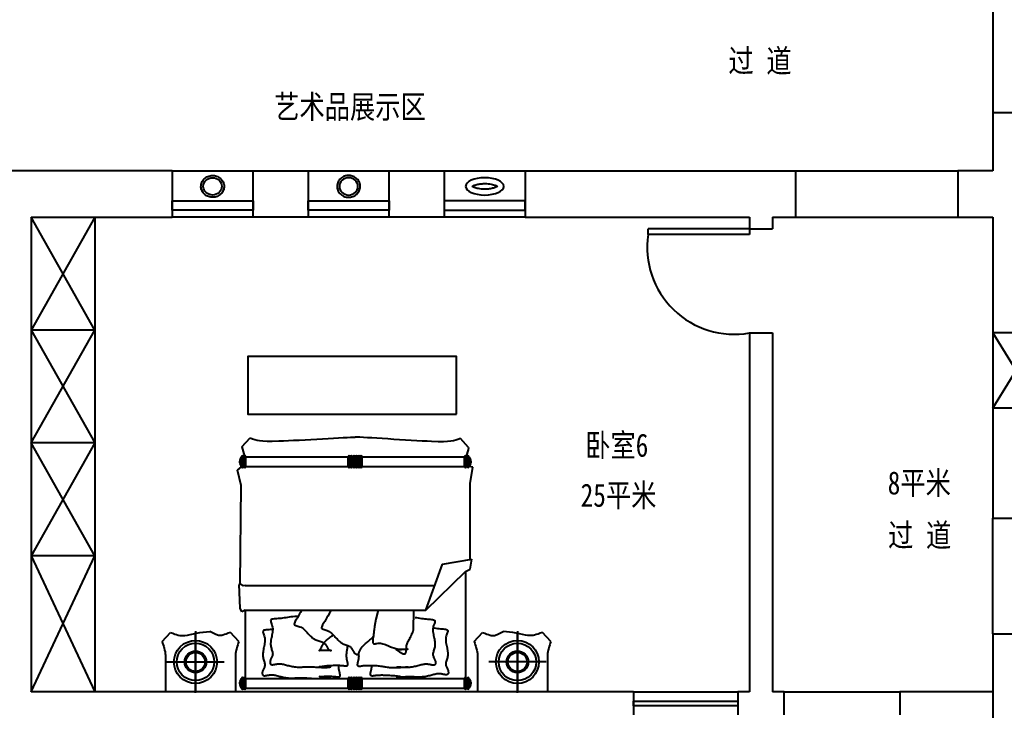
# Model space of a CAD drawing. Header units: millimetres. Extents: x 561810 to 956823, y -438984 to -391712.
# Drawn here: x 938983 to 947484, y -409163 to -403197 of the extents above; entities that cross this region are included whole.
import ezdxf

# ---------------------------------------------------------------- set-up
doc = ezdxf.new("R2010")
doc.units = ezdxf.units.MM
doc.header["$LTSCALE"] = 10
doc.header["$MEASUREMENT"] = 0
doc.layers.get('0').update_dxf_attribs({"linetype": 'CONTINUOUS'})
for name, color, linetype in [('WALL', 7, 'CONTINUOUS'), ('WINDOW', 4, 'CONTINUOUS'), ('填充', 8, 'CONTINUOUS'), ('墙', 7, 'CONTINUOUS')]:
    doc.layers.add(name, color=color, linetype=linetype)
doc.styles.add('12', font='', dxfattribs={"width": 0.8})
doc.styles.get('12').set_extended_font_data('SimSun')

msp = doc.modelspace()

# ---------------------------------------------------------------- linework, layer by layer
at = {"color": 250}
for p, q in [((940298.4, -404502.8), (943348.2, -404502.8)), ((943348.2, -404902.8), (940298.4, -404902.8))]:
    msp.add_line(p, q, dxfattribs=at)
for points in [[(939633.4, -404902.8), (939083.4, -405877.8), (939633.4, -406852.8), (939083.4, -407827.8), (939633.4, -409002.8)], [(939083.4, -409002.8), (939633.4, -407827.8), (939083.4, -406852.8), (939633.4, -405877.8), (939083.4, -404902.8)]]:
    msp.add_lwpolyline(points, dxfattribs=at)
msp.add_ellipse((940648.4, -404637.1), major_axis=(79.9, 0), ratio=0.930527, dxfattribs=at)
at = {"color": 250, "extrusion": (0, 0, -1)}
msp.add_ellipse((941823.3, -404637.1), major_axis=(-79.9, 0), ratio=0.930527, dxfattribs=at)
at = {"color": 250}
for points, knots in [([(942889.4, -404637.1), (942890.9, -404636), (942892.7, -404634.9), (942896.7, -404632.7), (942899, -404631.6), (942905.3, -404628.7), (942909.6, -404626.9), (942919.1, -404623.7), (942924.3, -404622.1), (942935.3, -404619.3), (942941.2, -404618.1), (942953.3, -404616), (942959.7, -404615.1), (942972.6, -404613.7), (942979.2, -404613.3), (942995, -404612.6), (943004.2, -404612.7), (943022.4, -404613.6), (943031.3, -404614.4), (943048.5, -404616.8), (943056.7, -404618.3), (943070.5, -404621.7), (943076.2, -404623.3), (943086.7, -404626.9), (943091.5, -404628.8), (943098.8, -404632.2), (943101.7, -404633.8), (943105.2, -404635.8), (943106.2, -404636.5), (943107.1, -404637.1)], [0.593646, 0.593646, 0.593646, 0.593646, 0.685037, 0.685037, 0.776428, 0.776428, 0.917957, 0.917957, 1.059486, 1.059486, 1.201015, 1.201015, 1.342545, 1.342545, 1.484074, 1.484074, 1.676985, 1.676985, 1.869897, 1.869897, 2.062808, 2.062808, 2.217922, 2.217922, 2.373035, 2.373035, 2.494419, 2.494419, 2.547947, 2.547947, 2.547947, 2.547947]), ([(943107.1, -404637.1), (943105.5, -404638.1), (943103.7, -404639.2), (943099.7, -404641.4), (943097.4, -404642.6), (943091.1, -404645.5), (943086.8, -404647.2), (943077.3, -404650.5), (943072.1, -404652), (943061.1, -404654.8), (943055.3, -404656.1), (943043.1, -404658.2), (943036.8, -404659.1), (943023.8, -404660.4), (943017.2, -404660.9), (943001.4, -404661.5), (942992.2, -404661.5), (942974.1, -404660.6), (942965.1, -404659.8), (942947.9, -404657.4), (942939.7, -404655.8), (942926, -404652.5), (942920.2, -404650.8), (942909.7, -404647.3), (942905, -404645.3), (942897.6, -404641.9), (942894.8, -404640.4), (942891.3, -404638.3), (942890.3, -404637.7), (942889.4, -404637.1)], [3.735238, 3.735238, 3.735238, 3.735238, 3.826629, 3.826629, 3.918021, 3.918021, 4.05955, 4.05955, 4.201079, 4.201079, 4.342608, 4.342608, 4.484137, 4.484137, 4.625666, 4.625666, 4.818578, 4.818578, 5.011489, 5.011489, 5.204401, 5.204401, 5.359514, 5.359514, 5.514628, 5.514628, 5.636012, 5.636012, 5.68954, 5.68954, 5.68954, 5.68954])]:
    msp.add_open_spline(points, degree=3, knots=knots, dxfattribs=at)
at = {"layer": 'WALL'}
for p, q in [((947583.4, -404002.8), (947383.4, -404002.8)), ((947383.4, -404002.8), (947383.4, -404502.8)), ((940298.4, -404502.8), (938203.5, -404502.8)), ((940298.4, -404502.8), (940298.4, -404902.8)), ((943348.2, -404502.8), (945683, -404502.8)), ((943348.2, -404502.8), (943348.2, -404902.8)), ((945683, -404902.8), (945683, -404502.8)), ((947383.4, -404502.8), (947083.2, -404502.8)), ((947083.2, -404502.8), (947083.2, -404902.8)), ((939083.4, -404902.8), (939083.4, -409002.8)), ((939083.4, -404902.8), (940298.4, -404902.8)), ((943348.2, -404902.8), (945283.4, -404902.8)), ((945283.4, -404902.8), (945283.4, -405002.8)), ((945483.4, -404902.8), (945683, -404902.8)), ((945483.4, -404902.8), (945483.4, -405002.8)), ((947083.2, -404902.8), (947383.4, -404902.8)), ((947383.4, -404902.8), (947383.4, -405902.8)), ((945283, -405002.8), (945483.4, -405002.8)), ((945283.4, -405902.8), (945283.4, -409002.8)), ((945283.4, -405902.8), (945483.4, -405902.8)), ((945483.4, -405902.8), (945483.4, -409002.8)), ((947783.2, -405902.8), (947383.4, -405902.8)), ((947383.4, -406552.8), (947383.4, -407502.8)), ((947783.2, -406552.8), (947383.4, -406552.8)), ((947383.4, -407502.8), (947583.4, -407502.8)), ((947383.4, -408502.8), (947383.4, -410902.8)), ((947383.4, -408502.8), (947583.4, -408502.8)), ((944283.4, -409002.8), (939083.4, -409002.8)), ((944283.4, -409002.8), (944283.4, -409202.8)), ((945183.4, -409002.8), (945183.4, -409202.8)), ((945283.4, -409002.8), (945183.4, -409002.8)), ((945583, -409002.8), (945483.4, -409002.8)), ((945583, -409202.8), (945583, -409002.8)), ((947383.4, -409002.8), (946583, -409002.8)), ((946583, -409002.8), (946583, -409202.8))]:
    msp.add_line(p, q, dxfattribs=at)
for points in [[(940998.4, -404502.8), (941473.3, -404502.8), (941473.3, -404902.8), (940998.4, -404902.8)], [(942173.3, -404502.8), (942648.2, -404502.8), (942648.2, -404902.8), (942173.3, -404902.8)]]:
    msp.add_lwpolyline(points, close=True, dxfattribs=at)
at = {"layer": 'WINDOW', "color": 250}
for p, q in [((944408.4, -405052.8), (944408.4, -405002.8)), ((945283.4, -405002.8), (944408.4, -405002.8)), ((945283.4, -405002.8), (945283.4, -405052.8)), ((945283.4, -405052.8), (944408.4, -405052.8))]:
    msp.add_line(p, q, dxfattribs=at)
at = {"layer": 'WINDOW'}
for points in [[(940298.4, -404762.8), (940998.4, -404762.8), (940998.4, -404842.8), (940298.4, -404842.8)], [(941473.3, -404762.8), (942173.3, -404762.8), (942173.3, -404842.8), (941473.3, -404842.8)], [(943348.2, -404762.8), (942648.2, -404762.8), (942648.2, -404842.8), (943348.2, -404842.8)]]:
    msp.add_lwpolyline(points, close=True, dxfattribs=at)
msp.add_lwpolyline([(944283.4, -409082.8), (945183.4, -409082.8), (945183.4, -409122.8), (944283.4, -409122.8), (944283.4, -409082.8)], dxfattribs=at)
at = {"layer": 'WINDOW', "color": 250}
msp.add_arc((945151.9, -405163), 751.3, 171.55942, 280.08023, dxfattribs=at)
at = {"layer": '填充', "color": 250, "ltscale": 0.01}
for p, q in [((939633.4, -404902.8), (939633.4, -409002.8)), ((939633.4, -405877.8), (939083.4, -405877.8)), ((947383.4, -405902.8), (947383.4, -406552.8)), ((940900.7, -406887.4), (940971.7, -406809)), ((942859.1, -406893.6), (942788.1, -406815.1)), ((939633.4, -406852.8), (939083.4, -406852.8)), ((940891.4, -406983.8), (940894.1, -406983.8)), ((940894.1, -407056.9), (940894.1, -406973.3)), ((940894.1, -406973.3), (940899.4, -406973.3)), ((940899.4, -407056.9), (940899.4, -406973.3)), ((940915, -407056.9), (940915, -406973.3)), ((940915, -406973.3), (940920.2, -406973.3)), ((940915.9, -406969.7), (940921.1, -406969.7)), ((940920.2, -407056.9), (940920.2, -406973.3)), ((940935.9, -407056.9), (940935.9, -406973.3)), ((940935.9, -406973.3), (941820.3, -406973.3)), ((941820.3, -407056.9), (941820.3, -406973.3)), ((941836, -406973.3), (941841.2, -406973.3)), ((941836, -406973.3), (941841.2, -406973.3)), ((941836, -407056.9), (941836, -406973.3)), ((941841.2, -407056.9), (941841.2, -406973.3)), ((941856.9, -406973.3), (941862.1, -406973.3)), ((941856.9, -406973.3), (941862.1, -406973.3)), ((941856.9, -407056.9), (941856.9, -406973.3)), ((941862.1, -407056.9), (941862.1, -406973.3)), ((941877.8, -406973.3), (941883, -406973.3)), ((941877.8, -407056.9), (941877.8, -406973.3)), ((941883, -407056.9), (941883, -406973.3)), ((941898.7, -406973.3), (941903.9, -406973.3)), ((941898.7, -406973.3), (941903.9, -406973.3)), ((941898.7, -407056.9), (941898.7, -406973.3)), ((941903.9, -407056.9), (941903.9, -406973.3)), ((941919.6, -406973.3), (941924.8, -406973.3)), ((941919.6, -406973.3), (941924.8, -406973.3)), ((941919.6, -407056.9), (941919.6, -406973.3)), ((941924.8, -407056.9), (941924.8, -406973.3)), ((941940.5, -407056.9), (941940.5, -406973.3)), ((941940.5, -406973.3), (942824.9, -406973.3)), ((942824.9, -407056.9), (942824.9, -406973.3)), ((942840.6, -406973.3), (942845.8, -406973.3)), ((942845.8, -406973.3), (942840.6, -406973.3)), ((942840.6, -407056.9), (942840.6, -406973.3)), ((942845.8, -407056.9), (942845.8, -406973.3)), ((942861.4, -406973.3), (942866.7, -406973.3)), ((942861.4, -407056.9), (942861.4, -406973.3)), ((942866.7, -406973.3), (942861.4, -406973.3)), ((942866.7, -407056.9), (942866.7, -406973.3)), ((942869.4, -406983.8), (942866.7, -406983.8)), ((940863.8, -407088.9), (940899.6, -407059)), ((940891.4, -407046.4), (940894.1, -407046.4)), ((940894.1, -407056.9), (940899.4, -407056.9)), ((940915, -407056.9), (940920.2, -407056.9)), ((940915, -407056.9), (940920.2, -407056.9)), ((940935.9, -407056.9), (941820.3, -407056.9)), ((941836, -407056.9), (941841.2, -407056.9)), ((941836, -407056.9), (941841.2, -407056.9)), ((941856.9, -407056.9), (941862.1, -407056.9)), ((941856.9, -407056.9), (941862.1, -407056.9)), ((941877.8, -407056.9), (941883, -407056.9)), ((941877.8, -407056.9), (941883, -407056.9)), ((941898.7, -407056.9), (941903.9, -407056.9)), ((941898.7, -407056.9), (941903.9, -407056.9)), ((941919.6, -407056.9), (941924.8, -407056.9)), ((941919.6, -407056.9), (941924.8, -407056.9)), ((941940.5, -407056.9), (942824.9, -407056.9)), ((942840.6, -407056.9), (942845.8, -407056.9)), ((942845.8, -407056.9), (942840.6, -407056.9)), ((942845.8, -407056.9), (942840.6, -407056.9)), ((942861.4, -407056.9), (942866.7, -407056.9)), ((942866.7, -407056.9), (942861.4, -407056.9)), ((942869.4, -407046.4), (942866.7, -407046.4)), ((942895.6, -407063.6), (942866.7, -407056.9)), ((942871.2, -407204.1), (942895.6, -407063.6)), ((940894.1, -407221.5), (940863.8, -407088.9)), ((940887.8, -408072.4), (940894.1, -407221.5)), ((942871.2, -407861.1), (942871.2, -407204.1)), ((939633.4, -407827.8), (939083.4, -407827.8)), ((942488.4, -408298.7), (942634.2, -407899.7)), ((942634.2, -407899.7), (942888.2, -407858.3)), ((942871.2, -407943.3), (942888.2, -407858.3)), ((942488.4, -408298.7), (942830.9, -407962.4)), ((942830.9, -407962.4), (942871.2, -407943.3)), ((942830.9, -407962.4), (942830.9, -408880)), ((940887.8, -408072.4), (940879.1, -408075.1)), ((940886.5, -408281.7), (940879.1, -408075.1)), ((940893.7, -408077.2), (940887.1, -408072.7)), ((940912.4, -408086.5), (940893.7, -408077.2)), ((940928.9, -408085.8), (940912.4, -408086.5)), ((940928.9, -408085.8), (942566.2, -408085.8)), ((940901.7, -408312), (940886.5, -408281.7)), ((940928.9, -408298.7), (940901.7, -408312)), ((940928.9, -408298.7), (940928.9, -408879.8)), ((940928.9, -408298.7), (942488.4, -408298.7)), ((940213.5, -408567.8), (940284.5, -408489.4)), ((940501.1, -408478.8), (940501.1, -408999)), ((940501.1, -409010.9), (940501.1, -408490.8)), ((940874.2, -408567.8), (940803.2, -408489.4)), ((942907.5, -408567.8), (942978.5, -408489.4)), ((943280.6, -408478.8), (943280.6, -408999)), ((943280.6, -409010.9), (943280.6, -408490.8)), ((943568.2, -408567.8), (943497.2, -408489.4)), ((940241.7, -408687.1), (940241.7, -409002.8)), ((940846, -408687.1), (940846, -409002.8)), ((942935.7, -408687.1), (942935.7, -409002.8)), ((943540, -408687.1), (943540, -409002.8)), ((940254.2, -408744.9), (940748, -408744.9)), ((943527.5, -408744.9), (943033.7, -408744.9)), ((940891.4, -408898), (940894.1, -408898)), ((940894.1, -408971.1), (940894.1, -408887.6)), ((940894.1, -408887.6), (940899.4, -408887.6)), ((940899.4, -408971.1), (940899.4, -408887.6)), ((940915, -408971.1), (940915, -408887.6)), ((940915, -408887.6), (940920.2, -408887.6)), ((940920.2, -408971.1), (940920.2, -408887.6)), ((940935.9, -408971.1), (940935.9, -408887.6)), ((940935.9, -408887.6), (941820.3, -408887.6)), ((941820.3, -408971.1), (941820.3, -408887.6)), ((941836, -408971.1), (941836, -408887.6)), ((941836, -408887.6), (941841.2, -408887.6)), ((941836, -408887.6), (941841.2, -408887.6)), ((941841.2, -408971.1), (941841.2, -408887.6)), ((941856.9, -408971.1), (941856.9, -408887.6)), ((941856.9, -408887.6), (941862.1, -408887.6)), ((941856.9, -408887.6), (941862.1, -408887.6)), ((941862.1, -408971.1), (941862.1, -408887.6)), ((941877.8, -408971.1), (941877.8, -408887.6)), ((941877.8, -408887.6), (941883, -408887.6)), ((941883, -408971.1), (941883, -408887.6)), ((941898.7, -408971.1), (941898.7, -408887.6)), ((941898.7, -408887.6), (941903.9, -408887.6)), ((941898.7, -408887.6), (941903.9, -408887.6)), ((941903.9, -408971.1), (941903.9, -408887.6)), ((941919.6, -408971.1), (941919.6, -408887.6)), ((941919.6, -408887.6), (941924.8, -408887.6)), ((941919.6, -408887.6), (941924.8, -408887.6)), ((941924.8, -408971.1), (941924.8, -408887.6)), ((941940.5, -408971.1), (941940.5, -408887.6)), ((941940.5, -408887.6), (942824.9, -408887.6)), ((942824.9, -408971.1), (942824.9, -408887.6)), ((942840.6, -408971.1), (942840.6, -408887.6)), ((942840.6, -408887.6), (942845.8, -408887.6)), ((942845.8, -408887.6), (942840.6, -408887.6)), ((942845.8, -408971.1), (942845.8, -408887.6)), ((942861.4, -408971.1), (942861.4, -408887.6)), ((942861.4, -408887.6), (942866.7, -408887.6)), ((942866.7, -408887.6), (942861.4, -408887.6)), ((942866.7, -408971.1), (942866.7, -408887.6)), ((942869.4, -408898), (942866.7, -408898)), ((940891.4, -408960.7), (940894.1, -408960.7)), ((940894.1, -408971.1), (940899.4, -408971.1)), ((940915, -408971.1), (940920.2, -408971.1)), ((940915, -408971.1), (940920.2, -408971.1)), ((940935.9, -408971.1), (941820.3, -408971.1)), ((941836, -408971.1), (941841.2, -408971.1)), ((941836, -408971.1), (941841.2, -408971.1)), ((941856.9, -408971.1), (941862.1, -408971.1)), ((941856.9, -408971.1), (941862.1, -408971.1)), ((941877.8, -408971.1), (941883, -408971.1)), ((941877.8, -408971.1), (941883, -408971.1)), ((941898.7, -408971.1), (941903.9, -408971.1)), ((941898.7, -408971.1), (941903.9, -408971.1)), ((941919.6, -408971.1), (941924.8, -408971.1)), ((941919.6, -408971.1), (941924.8, -408971.1)), ((941940.5, -408971.1), (942824.9, -408971.1)), ((942840.6, -408971.1), (942845.8, -408971.1)), ((942845.8, -408971.1), (942840.6, -408971.1)), ((942845.8, -408971.1), (942840.6, -408971.1)), ((942861.4, -408971.1), (942866.7, -408971.1)), ((942866.7, -408971.1), (942861.4, -408971.1)), ((942869.4, -408960.7), (942866.7, -408960.7))]:
    msp.add_line(p, q, dxfattribs=at)
msp.add_lwpolyline([(942753.6, -406605.2), (942753.6, -406105.2), (940953.6, -406105.2), (940953.6, -406605.2), (942753.6, -406605.2)], dxfattribs=at)
msp.add_circle((943280.6, -408744.9), 185.9, dxfattribs=at)
for centre, radius, start, end in [((940933.2, -407015.1), 52.2, 143.1301, 216.8699), ((940907.2, -406973.3), 7.83, 0, 180), ((940928.1, -406973.3), 7.83, 0, 180), ((941828.2, -406973.3), 7.83, 0, 180), ((941849.1, -406973.3), 7.83, 0, 180), ((941870, -406973.3), 7.83, 0, 180), ((941890.8, -406973.3), 7.83, 0, 180), ((941911.7, -406973.3), 7.83, 0, 180), ((941932.6, -406973.3), 7.83, 0, 180), ((942832.7, -406973.3), 7.83, 0, 180), ((942853.6, -406973.3), 7.83, 0, 180), ((942827.6, -407015.1), 52.2, 323.1301, 36.8699), ((940907.2, -407056.9), 7.83, 180, 0), ((940928.1, -407056.9), 7.83, 180, 0), ((941828.2, -407056.9), 7.83, 180, 0), ((941849.1, -407056.9), 7.83, 180, 0), ((941870, -407056.9), 7.83, 180, 0), ((941890.8, -407056.9), 7.83, 180, 0), ((941911.7, -407056.9), 7.83, 180, 0), ((941932.6, -407056.9), 7.83, 180, 0), ((942832.7, -407056.9), 7.83, 180, 0), ((942853.6, -407056.9), 7.83, 180, 0), ((940933.2, -408929.4), 52.2, 143.1301, 216.8699), ((940907.2, -408887.6), 7.83, 0, 180), ((940928.1, -408887.6), 7.83, 0, 180), ((941828.2, -408887.6), 7.83, 0, 180), ((941849.1, -408887.6), 7.83, 0, 180), ((941870, -408887.6), 7.83, 0, 180), ((941890.8, -408887.6), 7.83, 0, 180), ((941911.7, -408887.6), 7.83, 0, 180), ((941932.6, -408887.6), 7.83, 0, 180), ((942832.7, -408887.6), 7.83, 0, 180), ((942853.6, -408887.6), 7.83, 0, 180), ((942827.6, -408929.4), 52.2, 323.1301, 36.8699), ((940907.2, -408971.1), 7.83, 180, 0), ((940928.1, -408971.1), 7.83, 180, 0), ((941828.2, -408971.1), 7.83, 180, 0), ((941849.1, -408971.1), 7.83, 180, 0), ((941870, -408971.1), 7.83, 180, 0), ((941890.8, -408971.1), 7.83, 180, 0), ((941911.7, -408971.1), 7.83, 180, 0), ((941932.6, -408971.1), 7.83, 180, 0), ((942832.7, -408971.1), 7.83, 180, 0), ((942853.6, -408971.1), 7.83, 180, 0)]:
    msp.add_arc(centre, radius, start, end, dxfattribs=at)
at = {"layer": '填充', "color": 142, "ltscale": 0.01, "extrusion": (0, 0, -1)}
msp.add_ellipse((942998.2, -404637.1), major_axis=(-164.8, 0), ratio=0.450879, dxfattribs=at)
at = {"layer": '填充', "color": 250, "ltscale": 0.01}
msp.add_ellipse((940501.1, -408744.9), major_axis=(131.4, -131.4), ratio=1, start_param=1.57079632679484, end_param=7.853981633974424, dxfattribs=at)
at = {"layer": '填充', "color": 142, "ltscale": 0.01}
for points in [[(940748.3, -404637.1), (940748.3, -404633.2), (940748, -404629.2), (940746.6, -404619.1), (940745.2, -404613), (940740.9, -404601.1), (940738.2, -404595.4), (940731.6, -404584.6), (940727.8, -404579.5), (940719.1, -404570.2), (940714.3, -404566), (940704, -404558.5), (940698.4, -404555.2), (940686.8, -404549.8), (940680.7, -404547.6), (940668.2, -404544.4), (940661.8, -404543.4), (940649, -404542.6), (940642.5, -404542.7), (940629.6, -404544.2), (940623.3, -404545.6), (940611, -404549.4), (940605.1, -404551.9), (940593.7, -404557.9), (940588.4, -404561.4), (940578.5, -404569.4), (940573.9, -404573.9), (940565.8, -404583.7), (940562.2, -404588.9), (940556.3, -404600.1), (940553.9, -404605.9), (940550.3, -404618), (940549.2, -404624.2), (940548.3, -404636.8), (940548.5, -404643.1), (940550.2, -404655.5), (940551.7, -404661.7), (940556, -404673.5), (940558.8, -404679.2), (940565.4, -404690), (940569.3, -404695), (940578, -404704.3), (940582.8, -404708.5), (940593.2, -404716), (940598.8, -404719.2), (940610.4, -404724.5), (940616.5, -404726.7), (940629, -404729.8), (940635.4, -404730.8), (940648.3, -404731.6), (940654.8, -404731.4), (940667.6, -404729.8), (940674, -404728.5), (940686.2, -404724.6), (940692.2, -404722.1), (940703.5, -404716), (940708.8, -404712.4), (940718.7, -404704.4), (940723.2, -404699.9), (940731.3, -404690.1), (940734.8, -404684.8), (940740.7, -404673.6), (940743.1, -404667.7), (940746.5, -404655.6), (940747.6, -404649.4), (940748.2, -404641.1), (940748.3, -404639.1), (940748.3, -404637.1)], [(941723.4, -404637.1), (941723.4, -404633.2), (941723.7, -404629.2), (941725, -404619.1), (941726.5, -404613), (941730.7, -404601.1), (941733.5, -404595.4), (941740, -404584.6), (941743.9, -404579.5), (941752.5, -404570.2), (941757.3, -404566), (941767.7, -404558.5), (941773.2, -404555.2), (941784.9, -404549.8), (941791, -404547.6), (941803.4, -404544.4), (941809.8, -404543.4), (941822.7, -404542.6), (941829.2, -404542.7), (941842, -404544.2), (941848.4, -404545.6), (941860.7, -404549.4), (941866.6, -404551.9), (941877.9, -404557.9), (941883.3, -404561.4), (941893.2, -404569.4), (941897.8, -404573.9), (941905.9, -404583.7), (941909.4, -404588.9), (941915.4, -404600.1), (941917.8, -404605.9), (941921.3, -404618), (941922.5, -404624.2), (941923.4, -404636.8), (941923.2, -404643.1), (941921.5, -404655.5), (941919.9, -404661.7), (941915.7, -404673.5), (941912.9, -404679.2), (941906.3, -404690), (941902.4, -404695), (941893.7, -404704.3), (941888.9, -404708.5), (941878.5, -404716), (941872.9, -404719.2), (941861.2, -404724.5), (941855.1, -404726.7), (941842.6, -404729.8), (941836.2, -404730.8), (941823.3, -404731.6), (941816.9, -404731.4), (941804.1, -404729.8), (941797.7, -404728.5), (941785.5, -404724.6), (941779.5, -404722.1), (941768.2, -404716), (941762.9, -404712.4), (941753, -404704.4), (941748.5, -404699.9), (941740.4, -404690.1), (941736.9, -404684.8), (941731, -404673.6), (941728.6, -404667.7), (941725.2, -404655.6), (941724.1, -404649.4), (941723.5, -404641.1), (941723.4, -404639.1), (941723.4, -404637.1)]]:
    msp.add_open_spline(points, degree=3, knots=[0, 0, 0, 0, 0.122771, 0.122771, 0.31945, 0.31945, 0.51613, 0.51613, 0.712809, 0.712809, 0.909489, 0.909489, 1.106168, 1.106168, 1.302848, 1.302848, 1.499527, 1.499527, 1.696207, 1.696207, 1.892886, 1.892886, 2.089566, 2.089566, 2.286245, 2.286245, 2.482924, 2.482924, 2.679604, 2.679604, 2.876283, 2.876283, 3.072963, 3.072963, 3.269642, 3.269642, 3.466322, 3.466322, 3.663001, 3.663001, 3.859681, 3.859681, 4.05636, 4.05636, 4.25304, 4.25304, 4.449719, 4.449719, 4.646398, 4.646398, 4.843078, 4.843078, 5.039757, 5.039757, 5.236437, 5.236437, 5.433116, 5.433116, 5.629796, 5.629796, 5.826475, 5.826475, 6.023155, 6.023155, 6.219834, 6.219834, 6.283185, 6.283185, 6.283185, 6.283185], dxfattribs=at)
at = {"layer": '填充', "color": 250, "ltscale": 0.01}
for points, knots in [([(940971.7, -406809), (941032, -406830.8), (941072.1, -406853.3), (941810.8, -406802.6), (941880.4, -406802.9), (941880.4, -406802.9)], [0, 0, 0, 0, 178.169252, 382.130033, 382.13034, 382.13034, 382.13034, 382.13034]), ([(942788.1, -406815.1), (942727.8, -406836.9), (942687.7, -406859.5), (941950, -406802.6), (941880.4, -406802.9), (941880.4, -406802.9)], [0, 0, 0, 0, 178.169252, 382.130033, 382.13034, 382.13034, 382.13034, 382.13034]), ([(942788.1, -406815.1), (942727.8, -406836.9), (942687.7, -406859.5), (941950, -406802.6), (941880.4, -406802.9), (941880.4, -406802.9)], [0, 0, 0, 0, 178.169252, 382.130033, 382.13034, 382.13034, 382.13034, 382.13034]), ([(942788.1, -406815.1), (942727.8, -406836.9), (942687.7, -406859.5), (941950, -406802.6), (941880.4, -406802.9), (941880.4, -406802.9)], [0, 0, 0, 0, 178.169252, 382.130033, 382.13034, 382.13034, 382.13034, 382.13034]), ([(940284.5, -408489.4), (940344.7, -408511.2), (940384.8, -408533.7), (940554.2, -408483), (940623.8, -408483.3), (940623.8, -408483.3)], [0, 0, 0, 0, 178.169252, 382.130033, 382.13034, 382.13034, 382.13034, 382.13034]), ([(940803.2, -408489.4), (940742.9, -408511.2), (940702.8, -408533.7), (940633.5, -408483), (940623.8, -408483.3), (940623.8, -408483.3)], [0, 0, 0, 0, 178.169252, 382.130033, 382.13034, 382.13034, 382.13034, 382.13034]), ([(942978.5, -408489.4), (943038.8, -408511.2), (943078.9, -408533.7), (943148.2, -408483), (943157.9, -408483.3), (943157.9, -408483.3)], [0, 0, 0, 0, 178.169252, 382.130033, 382.13034, 382.13034, 382.13034, 382.13034]), ([(943497.2, -408489.4), (943436.9, -408511.2), (943396.8, -408533.7), (943227.5, -408483), (943157.9, -408483.3), (943157.9, -408483.3)], [0, 0, 0, 0, 178.169252, 382.130033, 382.13034, 382.13034, 382.13034, 382.13034]), ([(940213.5, -408567.8), (940223.3, -408607.3), (940241.8, -408649.6), (940241.8, -408692.7), (940241.7, -408695.5)], [0, 0, 0, 0, 119.139047, 127.45857, 127.45857, 127.45857, 127.45857]), ([(940874.2, -408567.8), (940864.4, -408607.3), (940845.9, -408649.6), (940845.9, -408692.7), (940846, -408695.5)], [0, 0, 0, 0, 119.139047, 127.45857, 127.45857, 127.45857, 127.45857]), ([(942907.5, -408567.8), (942917.3, -408607.3), (942935.8, -408649.6), (942935.8, -408692.7), (942935.7, -408695.5)], [0, 0, 0, 0, 119.139047, 127.45857, 127.45857, 127.45857, 127.45857]), ([(943568.2, -408567.8), (943558.4, -408607.3), (943539.9, -408649.6), (943539.9, -408692.7), (943540, -408695.5)], [0, 0, 0, 0, 119.139047, 127.45857, 127.45857, 127.45857, 127.45857])]:
    msp.add_open_spline(points, degree=3, knots=knots, dxfattribs=at)
for points in [[(940900.7, -406887.4), (940907.3, -406913.9), (940917.2, -406940.4), (940923.4, -406967)], [(942859.1, -406893.6), (942853, -406918.1), (942844, -406942.7), (942837.8, -406967.4)]]:
    msp.add_open_spline(points, degree=3, dxfattribs=at)
at = {"layer": '墙', "color": 250}
for p, q in [((947383.4, -403002.8), (947383.4, -404002.8)), ((945683, -404502.8), (947083.2, -404502.8)), ((945683, -404902.8), (947083.2, -404902.8)), ((947383.4, -406552.8), (947783.2, -405902.8)), ((947383.4, -405902.8), (947783.2, -406552.8)), ((947383.4, -408502.8), (947383.4, -407502.8)), ((944283.4, -409002.8), (945183.4, -409002.8)), ((945583, -409002.8), (946583, -409002.8))]:
    msp.add_line(p, q, dxfattribs=at)
for points in [[(941388.7, -408350.2), (941376, -408351), (941358.2, -408352.4), (941341.1, -408354), (941324.8, -408355.9), (941309.2, -408358), (941294.3, -408360.3), (941280, -408362.5), (941266.2, -408364.7), (941252.8, -408366.7), (941239.7, -408368.4), (941226.8, -408369.8), (941214, -408370.9), (941201.7, -408371.7), (941190, -408372.5), (941179.3, -408373.4), (941169.8, -408374.7), (941161.9, -408376.6), (941155.8, -408379.2), (941151.7, -408382.7), (941150, -408387.4), (941150.2, -408393.1), (941151.9, -408399.8), (941154.6, -408407.4), (941157.8, -408415.8), (941161.2, -408425), (941164.3, -408434.7), (941166.6, -408445), (941167.7, -408455.8), (941167.7, -408466.9), (941166.9, -408478.2), (941165.4, -408489.7), (941163.4, -408501.2), (941161.2, -408512.7), (941158.8, -408523.9), (941156.5, -408534.9), (941154.4, -408545.5), (941152.6, -408555.8), (941151.2, -408565.7), (941150.3, -408575.3), (941149.8, -408584.6), (941149.8, -408593.7), (941150.4, -408602.6), (941151.7, -408611.4), (941153.6, -408620), (941155.9, -408628.5), (941158.5, -408636.8), (941161.1, -408644.9), (941163.6, -408652.7), (941165.6, -408660.4), (941166.9, -408667.8), (941167.4, -408674.9), (941166.9, -408681.8), (941165.5, -408688.4), (941163.4, -408694.8), (941160.9, -408701), (941158, -408707), (941155.1, -408713), (941152.3, -408718.9), (941149.8, -408724.8), (941147.7, -408730.6), (941146.2, -408736.4), (941145.2, -408742), (941144.8, -408747.2), (941145, -408752.1), (941145.7, -408756.5), (941147, -408760.3), (941148.9, -408763.4), (941151.4, -408765.7), (941154.5, -408767.3), (941158.1, -408768.3), (941162.2, -408768.7), (941166.7, -408768.6), (941171.7, -408768.2), (941176.9, -408767.4), (941182.4, -408766.5), (941188.3, -408765.3), (941194.3, -408764.2), (941200.6, -408763), (941207.2, -408762), (941214, -408761.2), (941221.1, -408760.8), (941228.4, -408760.7), (941236, -408761), (941243.9, -408762), (941252, -408763.4), (941260.4, -408765.2), (941269, -408767.3), (941277.9, -408769.6), (941287, -408772), (941296.4, -408774.5), (941306, -408777), (941315.8, -408779.4), (941325.8, -408781.5), (941336, -408783.5), (941346.3, -408785.3), (941356.7, -408786.8), (941367.1, -408788), (941377.5, -408788.9), (941387.8, -408789.4), (941398.1, -408789.5), (941408.4, -408789.4), (941418.5, -408789), (941428.5, -408788.4), (941438.5, -408787.8), (941448.4, -408787.2), (941458.2, -408786.7), (941468, -408786.4), (941477.6, -408786.3), (941487.2, -408786.4), (941496.8, -408786.7), (941506.5, -408787.2), (941516.1, -408787.8), (941525.9, -408788.4), (941536.9, -408789.2), (941557.5, -408789.9), (941567.7, -408790.6), (941578, -408791.3), (941588.5, -408791.9), (941598.9, -408792.3), (941609.2, -408792.6), (941619.4, -408792.6), (941629.3, -408792.3), (941639, -408791.8), (941648.4, -408790.9), (941657.5, -408789.7), (941666.5, -408788.3), (941569.7, -408786.7), (941578.7, -408785.1), (941587.8, -408783.4), (941597.2, -408781.8), (941606.9, -408780.3), (941617, -408779), (941627.5, -408777.8), (941638.3, -408776.8), (941649.2, -408775.9), (941660.3, -408775.2), (941671.4, -408774.6), (941682.4, -408774.2), (941693.3, -408773.9), (941703.9, -408773.6), (941714.3, -408773.5), (941724.5, -408773.5), (941734.3, -408773.7), (941743.7, -408774), (941752.9, -408774.5), (941761.6, -408775.1), (941769.9, -408776), (941777.8, -408777), (941785.2, -408778), (941792, -408778.9), (941798.2, -408779.6), (941803.6, -408779.7), (941808.2, -408779.3), (941811.9, -408778), (941814.6, -408775.9), (941816.4, -408772.6), (941817.2, -408768.5), (941817.3, -408763.6), (941816.8, -408758.1), (941815.8, -408752.2), (941814.5, -408746.2), (941813.1, -408740), (941811.6, -408734), (941810.2, -408728.3), (941809, -408722.8), (941807.9, -408717.5), (941807, -408712.3), (941806.3, -408707.1), (941805.8, -408701.8), (941805.5, -408696.3), (941805.4, -408690.7), (941805.6, -408684.7), (941805.9, -408678.5), (941806.5, -408672.1), (941807.2, -408665.5), (941808, -408658.8), (941808.9, -408652.1), (941809.9, -408645.2), (941810.9, -408638.4), (941812, -408631.7), (941812.9, -408624.8), (941813.8, -408617.7), (941814.4, -408610.3), (941814.7, -408602.4)], [(941417.4, -408298.7), (941406.5, -408317.4), (941400.3, -408329.4), (941394, -408341.1), (941387.5, -408352.3), (941380.8, -408363.2), (941374.2, -408373.7), (941367.9, -408383.6), (941362.4, -408392.8), (941357.8, -408401.2), (941354.7, -408408.7), (941353.2, -408415.2), (941353.7, -408420.6), (941356.4, -408424.7), (941361.2, -408427.9), (941367.6, -408430.5), (941375.3, -408432.8), (941384, -408435.1), (941393.4, -408437.8), (941403.1, -408441), (941412.7, -408445.3), (941422.1, -408450.7), (941431.1, -408457.2), (941439.8, -408464.6), (941448.2, -408472.5), (941456.3, -408480.9), (941464.2, -408489.5), (941471.9, -408498.1), (941479.4, -408506.4), (941486.8, -408514.4), (941494, -408521.8), (941501.2, -408528.8), (941508.4, -408535.2), (941515.6, -408541.1), (941523, -408546.5), (941530.6, -408551.2), (941550, -408555.4), (941558.1, -408558.9), (941566.3, -408562), (941574.5, -408564.8), (941582.6, -408567.4), (941590.4, -408570.1), (941597.8, -408573), (941604.6, -408576.3), (941610.6, -408580.1), (941615.8, -408584.5), (941620.4, -408589.6), (941624.3, -408595), (941627.8, -408600.7), (941631, -408606.6), (941634.1, -408612.5), (941637.2, -408618.2), (941640.5, -408623.7), (941644, -408628.8), (941647.8, -408633.4), (941651.7, -408637.5), (941655.7, -408640.9), (941659.8, -408643.7), (941663.7, -408645.7), (941667.5, -408646.9), (941671.2, -408647.2), (941568.9, -408646.5), (941572, -408644.9), (941574.9, -408642.6), (941577.7, -408639.5), (941580.3, -408635.8), (941582.8, -408631.6), (941585.3, -408626.9), (941587.8, -408621.9), (941590.3, -408616.5), (941592.9, -408610.9), (941595.7, -408605.2), (941598.8, -408599.3), (941602.2, -408593.3), (941605.9, -408587.3), (941610.2, -408581.3), (941615, -408575.4), (941620.3, -408569.6), (941626.3, -408563.8), (941632.7, -408558.1), (941639.4, -408552.4), (941646.6, -408546.6), (941653.9, -408540.7), (941661.5, -408534.6), (941669.1, -408528.3), (941676.8, -408521.7), (941684.5, -408514.9), (941692.1, -408507.9)], [(941674.5, -408297.2), (941657.6, -408323.8), (941642.6, -408349.8), (941636.3, -408361.8), (941630, -408373.4), (941623.6, -408384.7), (941616.9, -408395.6), (941610.3, -408406), (941604, -408415.9), (941598.4, -408425.1), (941593.9, -408433.6), (941590.7, -408441.1), (941589.3, -408447.6), (941589.8, -408452.9), (941592.5, -408457.1), (941597.3, -408460.3), (941603.7, -408462.9), (941611.4, -408465.2), (941620.1, -408467.5), (941629.5, -408470.1), (941639.2, -408473.4), (941648.8, -408477.6), (941658.2, -408483.1), (941667.2, -408489.6), (941675.9, -408496.9), (941684.3, -408504.9), (941692.4, -408513.3), (941700.3, -408521.9), (941708, -408530.4), (941715.5, -408538.8), (941722.8, -408546.7), (941730.1, -408554.1), (941737.3, -408561.1), (941744.5, -408567.5), (941751.7, -408573.4), (941759.1, -408578.8), (941766.7, -408583.5), (941774.5, -408587.7), (941782.5, -408591.2), (941790.8, -408594.3), (941799, -408597.1), (941807.1, -408599.8), (941814.9, -408602.5), (941822.2, -408605.4), (941829, -408608.6), (941835.1, -408612.4), (941840.3, -408616.9), (941844.8, -408621.9), (941848.7, -408627.3), (941852.2, -408633.1), (941855.5, -408638.9), (941858.6, -408644.8), (941861.7, -408650.6), (941864.9, -408656.1), (941868.5, -408661.1), (941872.2, -408665.8), (941876.2, -408669.8), (941880.2, -408673.3), (941884.2, -408676), (941888.2, -408678), (941892, -408679.2), (941895.6, -408679.5), (941899, -408678.8), (941902.1, -408677.3), (941905, -408674.9), (941907.8, -408671.9), (941910.4, -408668.2), (941912.9, -408664), (941915.4, -408659.3), (941917.9, -408654.2), (941920.4, -408648.9), (941923, -408643.3), (941925.8, -408637.5), (941928.9, -408631.6), (941932.3, -408625.6), (941936, -408619.6), (941940.3, -408613.7), (941945.1, -408607.7), (941950.4, -408601.9), (941956.4, -408596.2), (941962.8, -408590.5), (941969.5, -408584.7), (941976.7, -408578.9), (941984, -408573), (941991.6, -408566.9), (941999.2, -408560.6), (942006.9, -408554.1), (942014.6, -408547.2), (942022.2, -408540.2), (942029.6, -408532.9), (942036.1, -408526.3)], [(942398, -408360.5), (942409, -408362), (942423.9, -408364.2), (942438.2, -408366.5), (942452, -408368.6), (942465.4, -408370.6), (942478.5, -408372.4), (942491.4, -408373.8), (942504.2, -408374.8), (942516.5, -408375.6), (942528.2, -408376.4), (942538.9, -408377.3), (942548.4, -408378.7), (942556.3, -408380.5), (942562.4, -408383.1), (942566.4, -408386.7), (942568.2, -408391.4), (942568, -408397.1), (942566.3, -408403.8), (942563.6, -408411.4), (942560.3, -408419.8), (942557, -408428.9), (942553.9, -408438.7), (942551.6, -408449), (942550.5, -408459.7), (942550.5, -408470.8), (942551.3, -408482.2), (942552.8, -408493.7), (942554.7, -408505.2), (942557, -408516.6), (942559.4, -408527.9), (942561.7, -408538.9), (942563.8, -408549.5), (942565.6, -408559.7), (942567, -408569.6), (942567.9, -408579.2), (942568.4, -408588.6), (942568.4, -408597.7), (942567.8, -408606.6), (942566.5, -408615.4), (942564.6, -408624), (942562.3, -408632.4), (942559.7, -408640.7), (942557.1, -408648.8), (942554.6, -408656.7), (942552.6, -408664.3), (942551.3, -408671.7), (942550.8, -408678.9), (942551.3, -408685.7), (942552.7, -408692.3), (942554.8, -408698.7), (942557.3, -408704.9), (942560.2, -408711), (942563.1, -408716.9), (942565.9, -408722.8), (942568.4, -408728.7), (942570.5, -408734.6), (942572, -408740.3), (942572.9, -408745.9), (942573.4, -408751.2), (942573.2, -408756.1), (942572.5, -408760.5), (942571.2, -408764.2), (942569.3, -408767.3), (942566.8, -408769.6), (942563.7, -408771.3), (942560.1, -408772.2), (942556, -408772.6), (942551.5, -408772.6), (942546.5, -408772.1), (942541.3, -408771.4), (942535.7, -408770.4), (942529.9, -408769.3), (942523.9, -408768.1), (942517.6, -408767), (942511, -408766), (942504.2, -408765.2), (942497.1, -408764.7), (942489.8, -408764.6), (942482.2, -408765), (942474.3, -408765.9), (942466.2, -408767.3), (942457.8, -408769.1), (942449.2, -408771.2), (942440.3, -408773.5), (942431.2, -408776), (942421.8, -408778.5), (942412.2, -408781), (942402.4, -408783.3), (942392.3, -408785.5), (942382.2, -408787.5), (942371.9, -408789.2), (942361.5, -408790.7), (942351.1, -408791.9), (942340.7, -408792.8), (942330.3, -408793.3), (942320.1, -408793.5), (942309.8, -408793.3), (942299.7, -408792.9), (942289.6, -408792.4), (942279.7, -408791.7), (942269.8, -408791.1), (942258.9, -408790.6), (942249.2, -408790.3), (942239.5, -408790.2), (942336.6, -408790.3), (942327, -408790.7), (942317.4, -408791.1), (942307.7, -408791.7), (942297.9, -408792.4), (942288, -408793.1), (942278, -408793.9), (942267.8, -408794.6), (942256.4, -408795.3), (942245.9, -408795.8), (942235.5, -408796.3), (942225.2, -408796.5), (942215, -408796.5), (942194.5, -408796.3), (942184.8, -408795.7), (942175.5, -408794.8), (942166.4, -408793.6), (942157.4, -408792.2), (942148.5, -408790.7), (942139.5, -408789), (942130.4, -408787.4), (942121, -408785.8), (942111.3, -408784.2), (942101.2, -408782.9), (942090.7, -408781.7), (942079.9, -408780.7), (942069, -408779.9), (942057.9, -408779.2), (942046.8, -408778.6), (942035.8, -408778.1), (942024.9, -408777.8), (942014.2, -408777.6), (942003.8, -408777.5), (941993.7, -408777.5), (941983.9, -408777.7), (941974.4, -408778), (941965.3, -408778.4), (941956.6, -408779.1), (941948.2, -408779.9), (941940.4, -408780.9), (941933, -408782), (941926.2, -408782.9), (941920, -408783.5), (941914.6, -408783.7), (941910, -408783.2), (941906.3, -408782), (941903.6, -408779.8), (941901.8, -408776.6), (941901, -408772.4), (941900.9, -408767.5), (941901.4, -408762.1), (941902.4, -408756.2), (941903.7, -408750.1), (941905.1, -408744), (941906.6, -408738), (941908, -408732.3), (941909.2, -408726.8), (941910.3, -408721.5), (941911.2, -408716.2), (941911.9, -408711), (941912.4, -408705.7), (941912.7, -408700.3), (941912.8, -408694.6), (941912.6, -408688.7), (941912.3, -408682.5), (941911.7, -408676.1), (941911, -408669.5), (941910.8, -408667.5)], [(942078, -408298.7), (942058.9, -408374.7), (942052.1, -408407.2), (942046.8, -408438.2), (942043.1, -408467.9), (942042, -408481.4), (942040.6, -408494.6), (942039.1, -408507.5), (942037.1, -408520.2), (942035.1, -408532.4), (942033.2, -408543.9), (942031.6, -408554.6), (942030.7, -408564.1), (942030.7, -408572.2), (942031.8, -408578.8), (942034.4, -408583.5), (942038.5, -408586.3), (942044.1, -408587.4), (942051, -408587.3), (942059.1, -408586.4), (942068, -408585.2), (942077.6, -408584), (942087.8, -408583.2), (942098.4, -408583.4), (942109.1, -408584.8), (942119.9, -408587.3), (942130.8, -408590.7), (942141.6, -408594.8), (942152.4, -408599.3), (942163, -408604.2), (942173.4, -408609.1), (942183.5, -408613.9), (942193.4, -408618.4), (942213.5, -408622.4), (942222.8, -408626), (942232, -408629.2), (942241, -408631.8), (942249.8, -408633.9), (942258.7, -408635.3), (942268.5, -408636.1), (942277.3, -408636.3), (942286.1, -408635.9), (942294.8, -408635.3), (942303.2, -408634.6), (942311.5, -408634.1), (942319.4, -408633.9), (942326.9, -408634.3), (942334, -408635.4), (942233.8, -408637.5), (942239.9, -408640.4), (942245.6, -408643.9), (942251.1, -408647.8), (942256.3, -408651.9), (942262.5, -408656.2), (942267.6, -408660.3), (942272.8, -408664.1), (942278, -408667.4), (942283.2, -408670.2), (942288.4, -408672.4), (942293.5, -408674), (942298.3, -408675), (942302.7, -408675.3), (942306.7, -408674.9), (942310.1, -408673.7), (942313, -408671.8), (942315.2, -408669.2), (942317, -408665.9), (942318.4, -408662), (942319.3, -408657.6), (942320, -408652.7), (942320.5, -408647.4), (942320.8, -408641.8), (942321.1, -408635.9), (942321.4, -408629.8), (942321.7, -408623.4), (942322.2, -408616.7), (942323, -408609.9), (942324.2, -408602.9), (942325.8, -408595.7), (942327.9, -408588.4), (942330.6, -408581), (942333.8, -408573.4), (942337.5, -408565.7), (942341.5, -408557.7), (942345.8, -408549.6), (942350.3, -408541.3), (942354.9, -408532.8), (942359.5, -408524), (942364.1, -408515), (942368.5, -408505.7), (942372.7, -408496.3), (942376.8, -408486.7), (942380.7, -408476.9), (942384.2, -408467.1), (942387.5, -408298.7)], [(941167.7, -408463.8), (941159.5, -408464.7), (941146.8, -408465.7), (941134.4, -408466.5), (941122.7, -408467.3), (941112, -408468.3), (941102.6, -408469.6), (941094.6, -408471.4), (941088.5, -408474), (941084.5, -408477.6), (941082.8, -408482.3), (941082.9, -408488), (941084.6, -408494.7), (941087.3, -408502.3), (941090.6, -408510.7), (941094, -408519.8), (941097, -408529.6), (941099.3, -408539.9), (941100.4, -408550.6), (941100.5, -408561.7), (941099.7, -408573.1), (941098.2, -408584.6), (941096.2, -408596.1), (941093.9, -408607.5), (941091.5, -408618.8), (941089.2, -408629.8), (941087.1, -408640.4), (941085.4, -408650.6), (941084, -408660.5), (941083, -408670.1), (941082.5, -408679.5), (941082.6, -408688.6), (941083.2, -408697.5), (941084.4, -408706.3), (941086.3, -408714.9), (941088.7, -408723.3), (941091.3, -408731.6), (941093.9, -408739.7), (941096.3, -408747.6), (941098.3, -408755.3), (941099.7, -408762.7), (941100.2, -408769.8), (941099.6, -408776.6), (941098.3, -408783.2), (941096.2, -408789.6), (941093.6, -408795.8), (941090.8, -408801.9), (941087.8, -408807.9), (941085, -408813.8), (941082.5, -408819.6), (941080.5, -408825.5), (941079, -408831.3), (941078, -408836.8), (941077.6, -408842.1), (941077.7, -408847), (941078.4, -408851.4), (941079.7, -408855.2), (941081.7, -408858.2), (941084.2, -408860.6), (941087.3, -408862.2), (941090.9, -408863.1), (941095, -408863.6), (941099.5, -408863.5), (941104.4, -408863.1), (941109.7, -408862.3), (941115.2, -408861.3), (941121, -408860.2), (941127.1, -408859), (941133.4, -408857.9), (941139.9, -408856.9), (941146.7, -408856.1), (941153.8, -408855.6), (941161.2, -408855.5), (941168.8, -408855.9), (941176.6, -408856.8), (941184.8, -408858.2), (941193.1, -408860), (941201.8, -408862.1), (941210.7, -408864.5), (941219.8, -408866.9), (941229.1, -408869.4), (941238.7, -408871.9), (941248.6, -408874.2), (941258.6, -408876.4), (941268.8, -408878.4), (941279.1, -408880.1), (941289.4, -408881.6), (941299.8, -408882.8), (941310.2, -408883.7), (941320.6, -408884.2), (941330.9, -408884.4), (941341.1, -408884.2), (941351.2, -408883.8), (941361.3, -408883.3), (941371.3, -408882.7), (941381.2, -408882.1), (941391, -408881.6), (941400.7, -408881.2), (941410.4, -408881.1), (941420, -408881.3), (941429.6, -408881.6), (941439.2, -408882), (941448.9, -408882.6), (941458.7, -408883.3), (941468.6, -408884), (941478.6, -408884.8), (941488.8, -408885.5), (941499.2, -408886.2), (941509.6, -408886.8), (941520, -408887.2), (941530.3, -408887.4), (941552.1, -408887.4), (941562.1, -408887.2), (941571.8, -408886.6), (941581.1, -408885.7), (941590.2, -408884.5), (941599.2, -408883.1), (941608.1, -408881.6), (941617.1, -408879.9), (941626.2, -408878.3), (941635.6, -408876.7), (941645.3, -408875.2), (941655.4, -408873.8), (941665.9, -408872.7), (941571, -408871.6), (941582, -408870.8), (941593.1, -408870.1), (941604.1, -408869.5), (941615.2, -408869.1), (941626, -408868.7), (941636.7, -408868.5), (941647.1, -408868.4), (941657.2, -408868.4), (941667, -408868.6), (941676.5, -408868.9), (941685.6, -408869.4), (941694.4, -408870), (941702.7, -408870.8), (941710.6, -408871.9), (941718, -408872.9), (941724.8, -408873.8), (941730.9, -408874.4), (941736.3, -408874.6), (941740.9, -408874.1), (941744.6, -408872.9), (941747.4, -408870.7), (941749.1, -408867.5), (941750, -408863.4), (941750, -408858.5), (941749.5, -408853), (941748.5, -408847.1), (941747.3, -408841), (941745.8, -408834.9), (941744.3, -408828.9), (941743, -408823.2), (941741.7, -408817.7), (941740.7, -408812.4), (941739.8, -408807.2), (941739.1, -408801.9), (941738.5, -408796.6), (941738.2, -408791.2), (941738.2, -408785.5), (941738.3, -408779.6), (941738.6, -408773.8)], [(942551.5, -408449.9), (942562.7, -408451.6), (942576.2, -408453.6), (942589.3, -408455.4), (942602.2, -408456.8), (942614.9, -408457.8), (942627.3, -408458.6), (942639, -408459.4), (942649.7, -408460.4), (942659.2, -408461.7), (942667.1, -408463.5), (942673.2, -408466.1), (942677.2, -408469.7), (942679, -408474.4), (942678.8, -408480.1), (942677.1, -408486.8), (942674.4, -408494.4), (942671.1, -408502.8), (942667.7, -408511.9), (942664.7, -408521.7), (942662.4, -408532), (942661.3, -408542.7), (942661.2, -408553.8), (942662, -408565.2), (942663.5, -408576.7), (942665.5, -408588.2), (942667.8, -408599.6), (942670.2, -408610.9), (942672.5, -408621.9), (942674.6, -408632.5), (942676.3, -408642.7), (942677.7, -408652.6), (942678.7, -408662.2), (942679.2, -408671.6), (942679.1, -408680.7), (942678.5, -408689.6), (942677.3, -408698.4), (942675.4, -408707), (942673, -408715.4), (942670.4, -408723.7), (942667.8, -408731.8), (942665.4, -408739.7), (942663.4, -408747.4), (942662, -408754.8), (942661.6, -408761.9), (942662.1, -408768.7), (942663.5, -408775.3), (942665.5, -408781.7), (942668.1, -408787.9), (942670.9, -408794), (942673.9, -408800), (942676.7, -408805.9), (942679.2, -408811.7), (942681.2, -408817.6), (942682.7, -408823.3), (942683.7, -408828.9), (942684.1, -408834.2), (942684, -408839.1), (942683.3, -408843.5), (942682, -408847.2), (942680, -408850.3), (942677.5, -408852.7), (942674.4, -408854.3), (942670.8, -408855.2), (942666.7, -408855.6), (942662.2, -408855.6), (942657.3, -408855.1), (942652.1, -408854.4), (942646.5, -408853.4), (942640.7, -408852.3), (942634.7, -408851.1), (942628.3, -408850), (942621.8, -408849), (942615, -408848.2), (942607.9, -408847.7), (942600.5, -408847.6), (942592.9, -408848), (942585.1, -408848.9), (942576.9, -408850.3), (942568.6, -408852.1), (942559.9, -408854.2), (942551.1, -408856.5), (942541.9, -408859), (942532.6, -408861.5), (942523, -408864), (942513.1, -408866.3), (942503.1, -408868.5), (942492.9, -408870.5), (942482.7, -408872.2), (942472.3, -408873.7), (942461.9, -408874.9), (942451.5, -408875.8), (942441.1, -408876.3), (942430.8, -408876.5), (942420.6, -408876.3), (942410.5, -408875.9), (942400.4, -408875.4), (942390.4, -408874.8), (942380.5, -408874.2), (942370.7, -408873.6), (942361, -408873.3), (942351.3, -408873.2), (942341.7, -408873.4), (942332.1, -408873.7), (942322.5, -408874.1), (942312.8, -408874.7), (942303.1, -408875.4), (942293.2, -408876.1), (942283.1, -408876.9), (942272.9, -408877.6), (942262.5, -408878.3), (942251.1, -408878.8), (942240.7, -408879.3), (942337, -408879.5), (942326.9, -408879.5), (942316.9, -408879.3), (942307.2, -408878.7), (942297.9, -408877.8), (942288.7, -408876.6), (942279.8, -408875.2), (942270.8, -408873.7), (942261.9, -408872), (942251.7, -408870.4), (942242.3, -408868.8), (942232.6, -408867.3), (942222.5, -408865.9), (942212, -408864.8), (942190.7, -408863.7), (942179.7, -408862.9), (942168.7, -408862.2), (942157.6, -408861.6), (942146.5, -408861.1), (942135.7, -408860.8), (942125, -408860.6), (942114.6, -408860.5), (942104.5, -408860.5), (942094.7, -408860.7), (942085.2, -408861), (942076.1, -408861.5), (942067.4, -408862.1), (942059, -408862.9), (942051.1, -408863.9), (942043.7, -408865), (942036.9, -408865.9), (942030.8, -408866.5), (942025.4, -408866.7), (942020.8, -408866.2), (942017.1, -408865), (942014.3, -408862.8), (942012.6, -408859.6), (942011.8, -408855.5), (942011.7, -408850.5), (942012.2, -408845.1), (942013.2, -408839.2), (942014.4, -408833.1), (942015.9, -408827), (942017.4, -408821), (942018.7, -408815.3), (942020, -408809.8), (942021, -408804.5), (942021.9, -408799.2), (942022.6, -408794), (942023.2, -408788.7), (942023.5, -408783.3), (942023.5, -408777.8)]]:
    msp.add_lwpolyline(points, dxfattribs=at)
for radius in [161.5, 93.6, 82.5]:
    msp.add_circle((943280.6, -408744.9), radius, dxfattribs=at)
for major_axis, start_param, end_param in [((114.2, 114.2), 1.570796326794896, 7.853981633974483), ((66.2, -66.2), 1.570796326794565, 7.853981633974151), ((2.2, 82.4), 0.8122744555769813, 7.095459762756567)]:
    msp.add_ellipse((940501.1, -408744.9), major_axis=major_axis, ratio=1, start_param=start_param, end_param=end_param, dxfattribs=at)

# ---------------------------------------------------------------- texts
at = {"layer": '填充', "color": 250, "ltscale": 0.01, "style": '12', "width": 0.8}
for s, p in [('过 道', (945101.7, -403653.2)), ('艺术品展示区', (941180.3, -404049)), ('卧室6', (943865.2, -406972.4)), ('8平米', (946477.2, -407298.1)), ('25平米', (943826.2, -407404.3)), ('过 道', (946480.2, -407750.7))]:
    msp.add_text(s, height=200, dxfattribs=at).set_placement(p)

doc.saveas('drawing.dxf')
